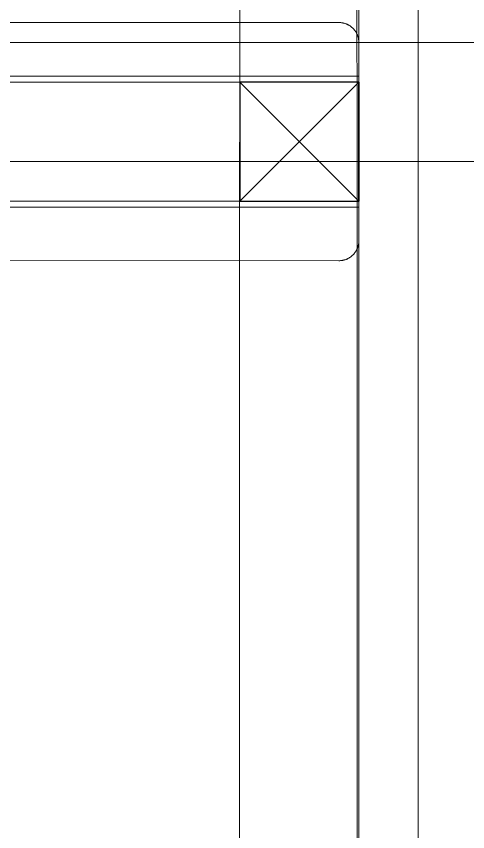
# Model space of a CAD drawing. Header units: millimetres. Extents: x -159872 to 386485, y -250577 to 158966.
# Drawn here: x 368440.1 to 368553.8, y 13054.5 to 13260 of the extents above; entities that cross this region are included whole.
import ezdxf

# ---------------------------------------------------------------- set-up
doc = ezdxf.new("R2010")
doc.units = ezdxf.units.MM
for name, color, linetype, lineweight in [('LDS-equipment-kitchen equipment', 3, 'Continuous', 13), ('WS-Fabs', 252, 'Continuous', 13), ('WS-FRAME HIDDEN', 68, 'Continuous', 5)]:
    doc.layers.add(name, color=color, linetype=linetype, lineweight=lineweight)

# ---------------------------------------------------------------- blocks, each defined once
blk = doc.blocks.new('Group-326')
at = {"layer": 'LDS-equipment-kitchen equipment', "color": 7, "lineweight": 5, "flags": 128}
blk.add_lwpolyline([(307567.77, 49680.92), (307567.77, 49710.92), (308332.79, 49710.91), (308332.79, 49680.92), (307567.77, 49680.92)], close=True, dxfattribs=at)
blk = doc.blocks.new('30 X 30 HIDDEN SECTION_3')
at = {"layer": 'WS-FRAME HIDDEN', "color": 7, "lineweight": 25}
blk.add_polyline3d([(0, -30, 0), (-30, -30, 0), (-30, 0, 0), (0, 0, 0), (0, -30, 0)], dxfattribs=at)
at = {"layer": 'WS-FRAME HIDDEN', "color": 7, "lineweight": 25, "transparency": 33554687}
for points in [[(-30, 0, 0), (0, -30, 0)], [(-30, -30, 0), (0, 0, 0)], [(-30, -30, 0), (0, -30, 0)]]:
    blk.add_polyline3d(points, dxfattribs=at)
blk = doc.blocks.new('A$C7a11c87d')
at = {"layer": 'WS-Fabs', "color": 7, "lineweight": 5}
for points in [[(5271.61, 350.03, 0), (5271.59, 20.03, 0), (5271.6, 19.9, 0), (5271.6, 19.78, 0), (5271.61, 19.66, 0), (5271.62, 19.54, 0), (5271.63, 19.41, 0), (5271.65, 19.29, 0), (5271.67, 19.17, 0), (5271.69, 19.05, 0), (5271.72, 18.93, 0), (5271.74, 18.81, 0), (5271.78, 18.69, 0), (5271.81, 18.57, 0), (5271.85, 18.46, 0), (5271.89, 18.34, 0), (5271.93, 18.23, 0), (5271.98, 18.11, 0), (5272.02, 18, 0), (5272.07, 17.89, 0), (5272.13, 17.78, 0), (5272.18, 17.67, 0), (5272.24, 17.56, 0), (5272.31, 17.45, 0), (5272.37, 17.35, 0), (5272.44, 17.25, 0), (5272.51, 17.15, 0), (5272.58, 17.05, 0), (5272.65, 16.95, 0), (5272.73, 16.85, 0), (5272.81, 16.76, 0), (5272.89, 16.67, 0), (5272.97, 16.58, 0), (5273.06, 16.49, 0), (5273.15, 16.4, 0), (5273.24, 16.32, 0), (5273.33, 16.24, 0), (5273.42, 16.16, 0), (5273.52, 16.08, 0), (5273.62, 16.01, 0), (5273.72, 15.94, 0), (5273.82, 15.87, 0), (5273.92, 15.8, 0), (5274.02, 15.74, 0), (5274.13, 15.67, 0), (5274.24, 15.62, 0), (5274.35, 15.56, 0), (5274.46, 15.51, 0), (5274.57, 15.45, 0), (5274.68, 15.41, 0), (5274.79, 15.36, 0), (5274.91, 15.32, 0), (5275.03, 15.28, 0), (5275.14, 15.24, 0), (5275.26, 15.21, 0), (5275.38, 15.17, 0), (5275.5, 15.15, 0), (5275.62, 15.12, 0), (5275.74, 15.1, 0), (5275.86, 15.08, 0), (5275.98, 15.06, 0), (5276.1, 15.05, 0), (5276.23, 15.04, 0), (5276.35, 15.03, 0), (5276.47, 15.03, 0), (5276.59, 15.02, 0), (5286.59, 15.02, 0), (5286.61, 350.02, 0)], [(5286.61, 350.02, 0), (5285.11, 350.02, 0), (5285.09, 15.02, 0), (5286.59, 15.02, 0), (5286.61, 350.02, 0)], [(5316.61, 350.02, 0), (5318.11, 350.02, 0), (5318.09, 15.02, 0), (5316.59, 15.02, 0), (5316.61, 350.02, 0)], [(5331.61, 350.02, 0), (5331.59, 20.02, 0), (5331.59, 19.9, 0), (5331.59, 19.78, 0), (5331.58, 19.65, 0), (5331.57, 19.53, 0), (5331.56, 19.41, 0), (5331.54, 19.29, 0), (5331.52, 19.17, 0), (5331.5, 19.05, 0), (5331.47, 18.93, 0), (5331.44, 18.81, 0), (5331.41, 18.69, 0), (5331.38, 18.57, 0), (5331.34, 18.45, 0), (5331.3, 18.34, 0), (5331.26, 18.22, 0), (5331.21, 18.11, 0), (5331.17, 18, 0), (5331.11, 17.88, 0), (5331.06, 17.77, 0), (5331, 17.66, 0), (5330.94, 17.56, 0), (5330.88, 17.45, 0), (5330.82, 17.35, 0), (5330.75, 17.24, 0), (5330.68, 17.14, 0), (5330.61, 17.04, 0), (5330.54, 16.95, 0), (5330.46, 16.85, 0), (5330.38, 16.76, 0), (5330.3, 16.66, 0), (5330.22, 16.57, 0), (5330.13, 16.49, 0), (5330.04, 16.4, 0), (5329.95, 16.32, 0), (5329.86, 16.24, 0), (5329.77, 16.16, 0), (5329.67, 16.08, 0), (5329.57, 16.01, 0), (5329.47, 15.93, 0), (5329.37, 15.86, 0), (5329.27, 15.8, 0), (5329.16, 15.73, 0), (5329.06, 15.67, 0), (5328.95, 15.61, 0), (5328.84, 15.56, 0), (5328.73, 15.5, 0), (5328.62, 15.45, 0), (5328.51, 15.4, 0), (5328.39, 15.36, 0), (5328.28, 15.31, 0), (5328.16, 15.27, 0), (5328.05, 15.24, 0), (5327.93, 15.2, 0), (5327.81, 15.17, 0), (5327.69, 15.14, 0), (5327.57, 15.12, 0), (5327.45, 15.1, 0), (5327.33, 15.08, 0), (5327.21, 15.06, 0), (5327.08, 15.05, 0), (5326.96, 15.04, 0), (5326.84, 15.03, 0), (5326.72, 15.02, 0), (5326.59, 15.02, 0), (5316.59, 15.02, 0), (5316.61, 350.02, 0)]]:
    blk.add_polyline3d(points, dxfattribs=at)
at = {"layer": 'WS-Fabs', "color": 7, "linetype": 'Continuous', "lineweight": 5, "transparency": 33554687}
blk.add_polyline3d([(2661.59, 15.18, 0), (5701.5, 15.49, 0)], dxfattribs=at)
at = {"layer": 'WS-Fabs', "color": 7, "lineweight": 5, "transparency": 33554687}
blk.add_polyline3d([(5701.49, 0, 0), (-178, 0.84, 0)], dxfattribs=at)
at = {"layer": 'WS-FRAME HIDDEN', "color": 7, "lineweight": 5}
blk.add_polyline3d([(4941.59, 15.04, 0), (5661.59, 15, 0), (5661.6, 45, 0), (4941.6, 45.04, 0), (4941.59, 15.04, 0)], dxfattribs=at)
at = {"layer": 'WS-FRAME HIDDEN', "color": 7, "extrusion": (0, 0, -1), "rotation": 0.003365612959873085}
blk.add_blockref('30 X 30 HIDDEN SECTION_3', (-5286.6, 45.02), dxfattribs=at)
blk = doc.blocks.new('Group-338')
at = {"layer": 'LDS-equipment-kitchen equipment'}
blk.add_blockref('Group-326', (0, 0), dxfattribs=at)
at = {"layer": 'LDS-equipment-kitchen equipment', "rotation": 89.9999999946682}
blk.add_blockref('A$C7a11c87d', (307867.85, 44384.33), dxfattribs=at)

msp = doc.modelspace()

# ---------------------------------------------------------------- block references
at = {"layer": 'LDS-equipment-kitchen equipment', "color": 7}
msp.add_blockref('Group-338', (60673.51323, -36457.51522), dxfattribs=at)

doc.saveas('drawing.dxf')
